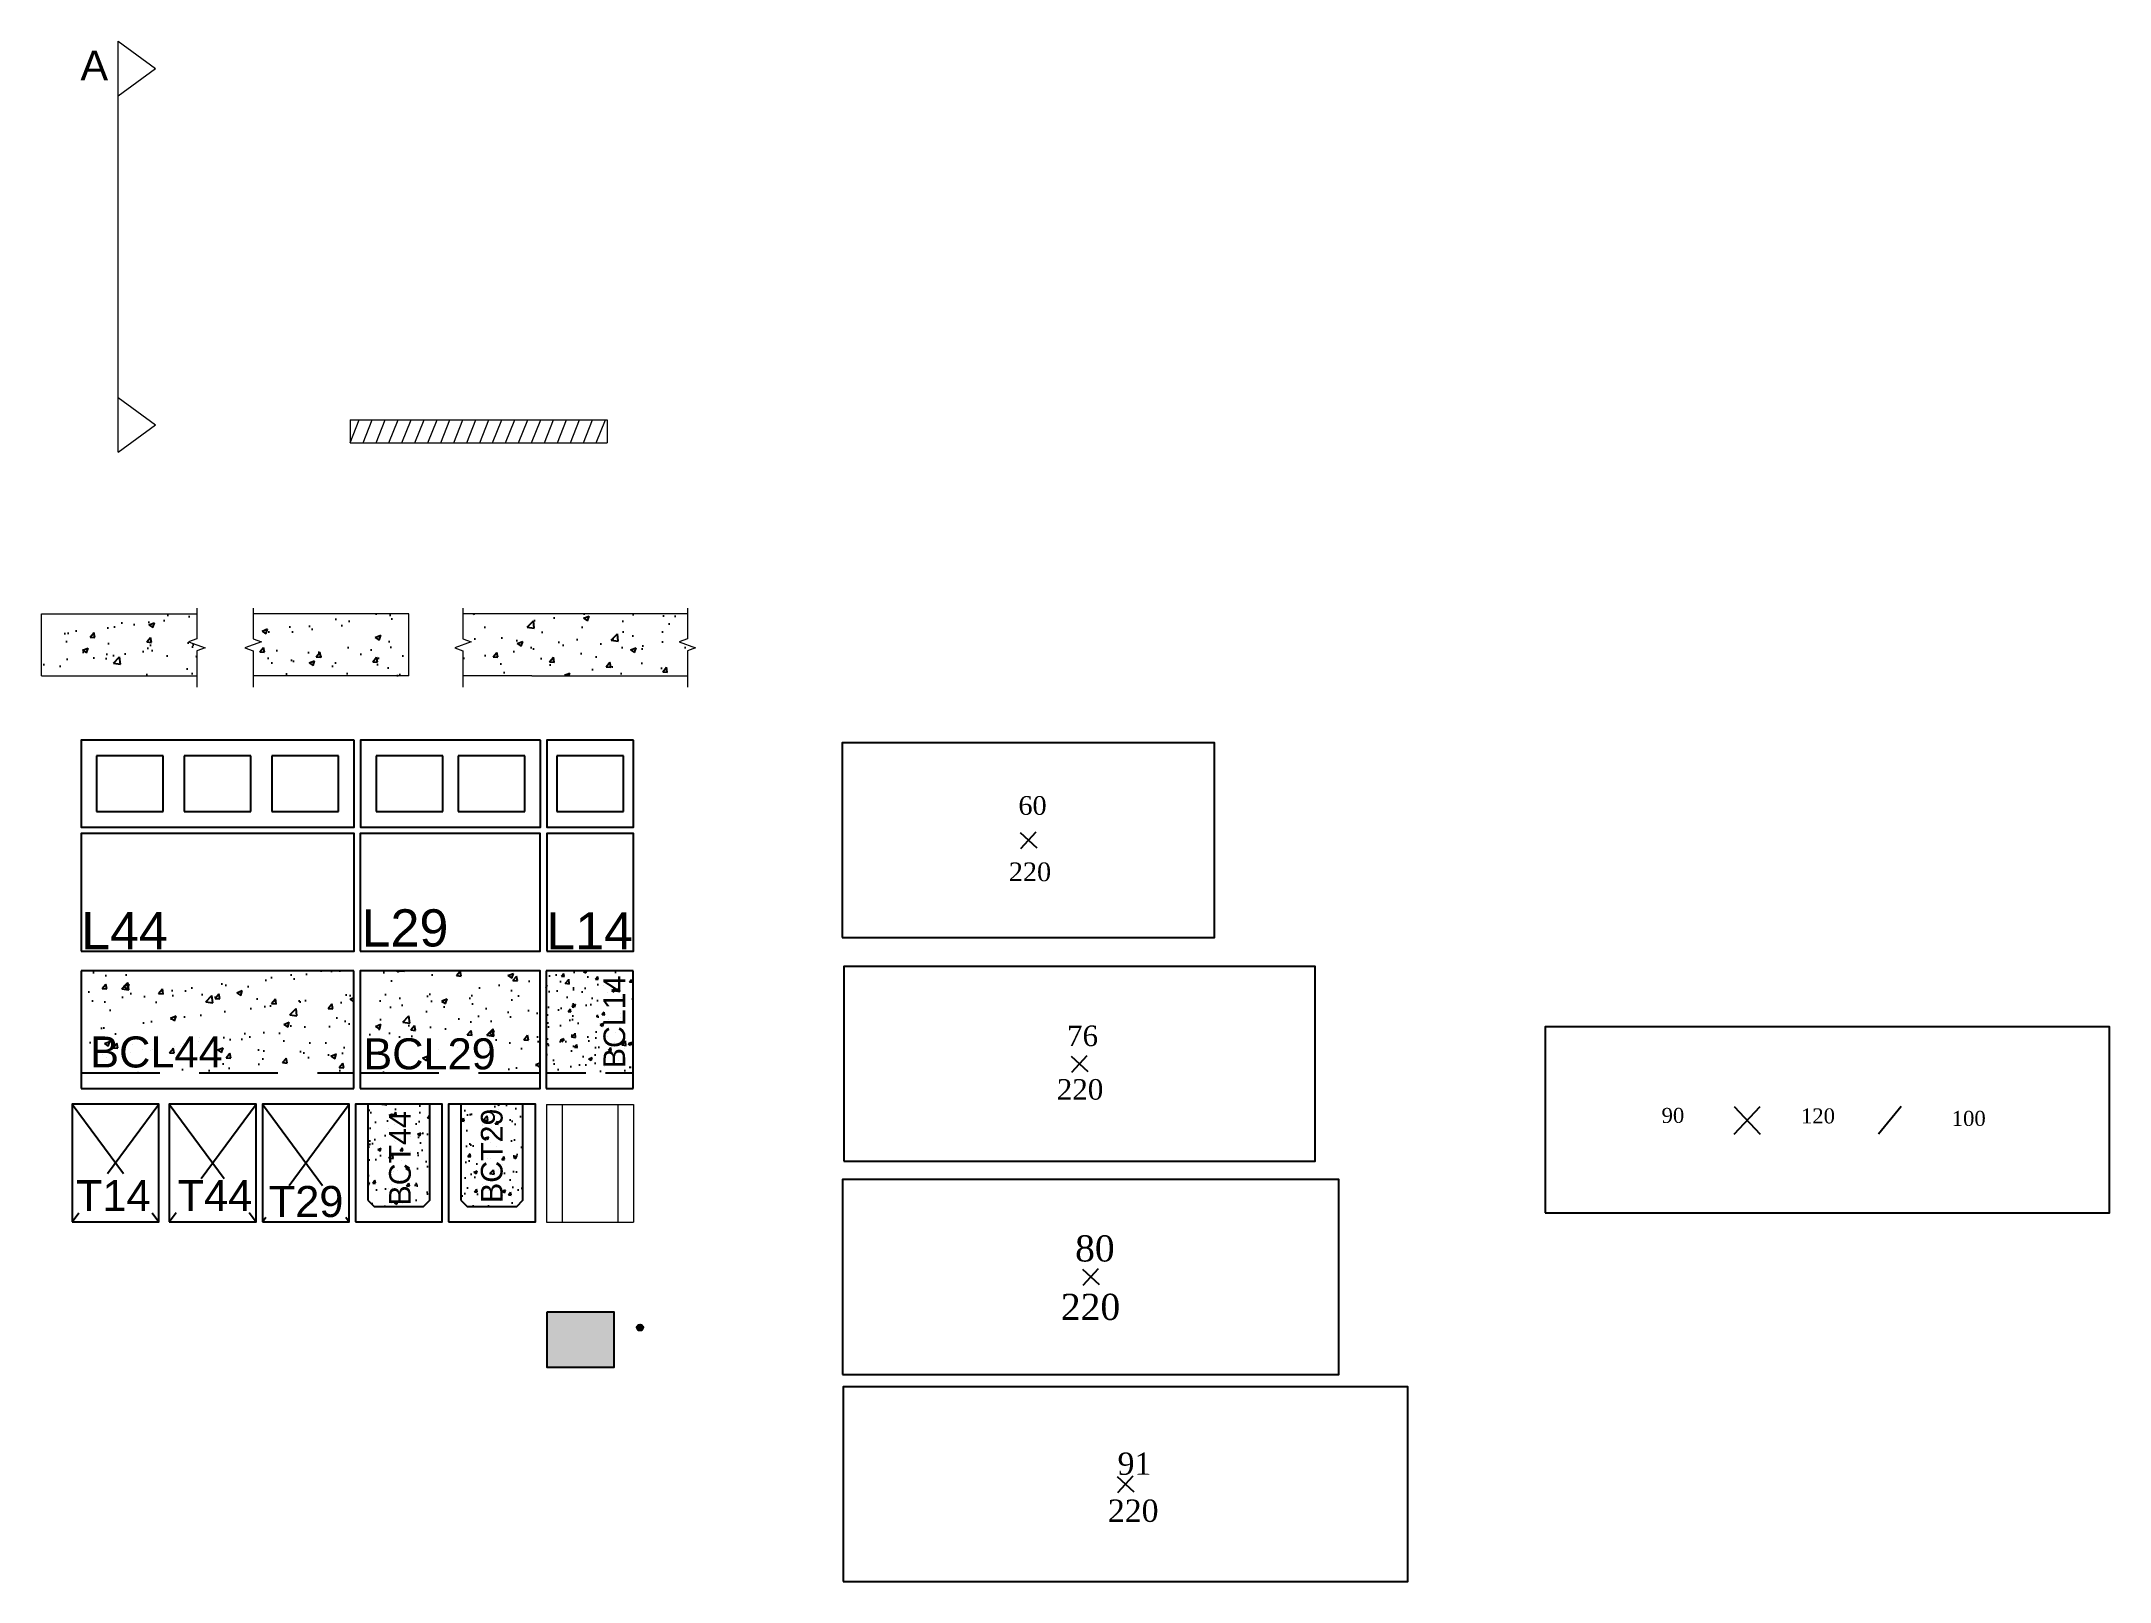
# Model space of a CAD drawing. Header units: millimetres. Extents: x 69 to 3818, y 16 to 1936.
# Drawn here: x 3484.3 to 3817.7, y 1687.9 to 1936.3 of the extents above.
import ezdxf
from ezdxf.enums import TextEntityAlignment as Align

# ---------------------------------------------------------------- set-up
doc = ezdxf.new("R2010")
doc.units = ezdxf.units.MM
doc.linetypes.add('DASHED', pattern=[19.05, 12.7, -6.35])
for name, color, linetype in [('1', 1, 'Continuous'), ('2', 2, 'Continuous'), ('3', 3, 'Continuous'), ('30', 30, 'Continuous'), ('40', 40, 'Continuous'), ('5', 5, 'Continuous'), ('corte', 4, 'Continuous'), ('ferro', 2, 'Continuous'), ('laje', 5, 'Continuous')]:
    doc.layers.add(name, color=color, linetype=linetype)
doc.styles.add('ModeloPython', font='times.ttf', dxfattribs={"height": 10})
doc.styles.get("Standard").update_dxf_attribs({"font": 'arial.ttf'})
pattern_1 = [(50, (-3565.8016, -1875.102), (9.109233, -0.796954), [0.9525, -10.4775]), (355, (-3565.802, -1875.102), (-1.76217, 9.552842), [0.762, -8.38203]), (100.45144, (-3565.0425, -1875.168), (7.347062, 8.755888), [0.8095, -8.904512]), (46.1842, (-3565.802, -1872.562), (13.553952, -2.102116), [1.42875, -15.71625]), (96.63556, (-3564.672, -1872.737), (11.870207, 12.371306), [1.21425, -13.35678]), (351.18415, (-3565.802, -1872.562), (11.870207, 12.371306), [1.143, -12.572987]), (21, (-3564.5316, -1873.197), (7.58072, -5.11326), [0.9525, -10.4775]), (326, (-3564.532, -1873.197), (3.090101, 9.209398), [0.762, -8.382]), (71.45144, (-3563.9, -1873.623), (10.670821, 4.096138), [0.8095, -8.904497]), (37.5, (-3565.8016, -1875.1016), (0.1544302, 4.227752), [0, -8.2804, 0, -8.509, 0, -8.41375]), (7.5, (-3565.8016, -1875.1016), (3.340983, 5.0090287), [0, -4.8514, 0, -8.0899, 0, -3.20675]), (327.5, (-3568.6337, -1875.1016), (6.7795298, -0.2864372), [0, -3.175, 0, -9.906, 0, -13.1445]), (317.5, (-3569.9037, -1875.1016), (7.406459, 1.2713246), [0, -4.1275, 0, -6.5786, 0, -9.3345])]

# ---------------------------------------------------------------- blocks, each defined once
blk = doc.blocks.new('*U21')
for p, q in [((28.66, 1.23), (31.34, -1.23)), ((28.77, -1.34), (31.23, 1.34))]:
    blk.add_line(p, q)
at = {"layer": '3'}
blk.add_lwpolyline([(0, -15.71), (60, -15.71), (60, 15.71), (0, 15.71)], close=True, dxfattribs=at)
at = {"style": 'ModeloPython'}
for tag, p in [('LARGURA', (30.66, 4.08)), ('ALTURA', (30.25, -6.62))]:
    blk.add_attdef(tag, text='', height=3.01, dxfattribs=at).set_placement(p, align=Align.CENTER)
blk = doc.blocks.new('*U20')
for p, q in [((36.66, 1.23), (39.34, -1.23)), ((36.77, -1.34), (39.23, 1.34))]:
    blk.add_line(p, q)
at = {"layer": '3'}
blk.add_lwpolyline([(0, -15.71), (76, -15.71), (76, 15.71), (0, 15.71)], close=True, dxfattribs=at)
at = {"style": 'ModeloPython'}
for tag, p in [('LARGURA', (38.5, 2.87)), ('ALTURA', (38.1, -5.77))]:
    blk.add_attdef(tag, text='', height=3.31, dxfattribs=at).set_placement(p, align=Align.CENTER)
blk = doc.blocks.new('*U22')
for p, q in [((38.66, 1.23), (41.34, -1.23)), ((38.77, -1.34), (41.23, 1.34))]:
    blk.add_line(p, q)
at = {"layer": '3'}
blk.add_lwpolyline([(0, -15.71), (80, -15.71), (80, 15.71), (0, 15.71)], close=True, dxfattribs=at)
at = {"style": 'ModeloPython'}
for tag, p in [('LARGURA', (40.67, 2.49)), ('ALTURA', (39.97, -6.94))]:
    blk.add_attdef(tag, text='', height=4.22, dxfattribs=at).set_placement(p, align=Align.CENTER)
blk = doc.blocks.new('*U23')
for p, q in [((44.16, 1.23), (46.84, -1.23)), ((44.27, -1.34), (46.73, 1.34))]:
    blk.add_line(p, q)
at = {"layer": '3'}
blk.add_lwpolyline([(0, -15.71), (91, -15.71), (91, 15.71), (0, 15.71)], close=True, dxfattribs=at)
at = {"style": 'ModeloPython'}
for tag, p in [('LARGURA', (46.94, 1.52)), ('ALTURA', (46.74, -6.07))]:
    blk.add_attdef(tag, text='', height=3.6, dxfattribs=at).set_placement(p, align=Align.CENTER)
blk = doc.blocks.new('Janela')
for p, q in [((30.47, 2.15), (34.68, -2.32)), ((30.47, -2.32), (34.68, 2.15)), ((57.4, 2.15), (53.76, -2.32))]:
    blk.add_line(p, q)
at = {"layer": '3'}
blk.add_lwpolyline([(0, -15), (91, -15), (91, 15), (0, 15)], close=True, dxfattribs=at)
at = {"style": 'ModeloPython'}
for tag, p in [('LARGURA', (20.61, -0.5)), ('ALTURA', (43.99, -0.58)), ('PEITORIL', (68.29, -0.98))]:
    blk.add_attdef(tag, text='', height=2.42, dxfattribs=at).set_placement(p, align=Align.CENTER)
blk = doc.blocks.new('*U36')
at = {"layer": '5', "color": 0, "linetype": 'Continuous'}
blk.add_lwpolyline([(0, 0), (44, 0), (44, 19), (0, 19), (0, 0)], dxfattribs=at)
blk.add_text('L44', height=6, dxfattribs=at).set_placement((0.01, 0.32))
blk = doc.blocks.new('*U27')
at = {"layer": '5', "color": 0, "linetype": 'Continuous'}
blk.add_lwpolyline([(0, 0), (29, 0), (29, 19), (0, 19), (0, 0)], dxfattribs=at)
blk.add_text('L29', height=6, dxfattribs=at).set_placement((0.22, 0.75))
blk = doc.blocks.new('*U28')
at = {"layer": '5', "color": 0, "linetype": 'Continuous'}
blk.add_lwpolyline([(0, 0), (14, 0), (14, 19), (0, 19), (0, 0)], dxfattribs=at)
blk.add_text('L14', height=6, dxfattribs=at).set_placement((-0.07, 0.27))
blk = doc.blocks.new('*U45')
at = {"layer": '1'}
h = blk.add_hatch(dxfattribs=at)
h.set_pattern_fill('AR-CONC', color=256, scale=0.05)
h.set_pattern_definition([(50, (-2824.131, -1500.7), (9.109233, -0.796954), [0.9525, -10.4775]), (355, (-2824.131, -1500.7), (-1.76217, 9.552842), [0.762, -8.38203]), (100.45144, (-2823.372, -1500.7665), (7.347062, 8.755888), [0.8095, -8.904512]), (46.1842, (-2824.131, -1498.16), (13.553952, -2.102116), [1.42875, -15.71625]), (96.63556, (-2823.002, -1498.335), (11.870207, 12.371306), [1.21425, -13.35678]), (351.18415, (-2824.131, -1498.16), (11.870207, 12.371306), [1.143, -12.572987]), (21, (-2822.861, -1498.795), (7.58072, -5.11326), [0.9525, -10.4775]), (326, (-2822.861, -1498.795), (3.090101, 9.209398), [0.762, -8.382]), (71.45144, (-2822.229, -1499.221), (10.67082, 4.096138), [0.8095, -8.904497]), (37.5, (-2824.1312, -1500.7), (0.15443, 4.227752), [0, -8.2804, 0, -8.509, 0, -8.41375]), (7.5, (-2824.131, -1500.7), (3.340983, 5.009029), [0, -4.8514, 0, -8.0899, 0, -3.20675]), (327.5, (-2826.9633, -1500.7), (6.7795298, -0.2864372), [0, -3.175, 0, -9.906, 0, -13.1445]), (317.5, (-2828.233, -1500.7), (7.406459, 1.271325), [0, -4.1275, 0, -6.5786, 0, -9.3345])])
h.paths.add_polyline_path([(0, 19), (0, 2.5), (29, 2.5), (29, 19)])
h.paths.add_polyline_path([(-0.8, 1.72), (23.15, 1.72), (23.15, 9.47), (-0.8, 9.47)], flags=9)
at = {"layer": '5', "color": 0, "linetype": 'DASHED'}
blk.add_line((0, 2.5), (29, 2.5), dxfattribs=at)
at = {"layer": '5', "color": 0, "linetype": 'Continuous'}
blk.add_lwpolyline([(0, 0), (29, 0), (29, 19), (0, 19), (0, 0)], dxfattribs=at)
at = {"layer": '5', "linetype": 'Continuous'}
blk.add_text('BCL29', height=5, dxfattribs=at).set_placement((0.5, 3.09))
blk = doc.blocks.new('*U46')
at = {"layer": '1'}
h = blk.add_hatch(dxfattribs=at)
h.set_pattern_fill('AR-CONC', color=256, scale=0.03)
h.set_pattern_definition([(50, (-1, 0), (5.4655, -0.4782), [0.5715, -6.2865]), (355, (-1, 0), (-1.0573, 5.7317), [0.4572, -5.0292]), (100.451, (-0.5445, -0.04), (4.4082, 5.2535), [0.4857, -5.3427]), (46.184, (-1, 1.524), (8.1324, -1.2613), [0.8572, -9.4297]), (96.636, (-0.322, 1.419), (7.122, 7.4228), [0.7286, -8.014]), (351.184, (-1, 1.524), (7.122, 7.4228), [0.6858, -7.5438]), (21, (-0.238, 1.143), (4.5484, -3.06796), [0.5715, -6.2865]), (326, (-0.238, 1.143), (1.854, 5.5256), [0.4572, -5.0292]), (71.451, (0.141, 0.8873), (6.4025, 2.4577), [0.4857, -5.3427]), (37.5, (-1, 0), (0.09266, 2.53665), [0, -4.96824, 0, -5.1054, 0, -5.04825]), (7.5, (-1, 0), (2.0046, 3.00542), [0, -2.91084, 0, -4.85394, 0, -1.92405]), (327.5, (-2.6993, 0), (4.06772, -0.17186), [0, -1.905, 0, -5.9436, 0, -7.8867]), (317.5, (-3.4613, 0), (4.44388, 0.7628), [0, -2.4765, 0, -3.94716, 0, -5.6007])])
h.paths.add_polyline_path([(14, 19), (0, 19), (0, 2.5), (14, 2.5)])
h.paths.add_polyline_path([(13.67, 2.35), (13.67, 19.11), (8.25, 19.11), (8.25, 2.35)], flags=9)
at = {"layer": '5', "color": 0, "linetype": 'Continuous'}
for p, q in [((14, 19), (0, 19)), ((0, 19), (0, 0)), ((14, 0), (14, 19)), ((0, 0), (14, 0))]:
    blk.add_line(p, q, dxfattribs=at)
at = {"layer": '5', "color": 0, "linetype": 'DASHED', "ltscale": 0.5}
blk.add_line((0, 2.5), (14, 2.5), dxfattribs=at)
at = {"layer": '5', "linetype": 'Continuous'}
blk.add_text('BCL14', height=3.5, rotation=90, dxfattribs=at).set_placement((12.71, 3.26))
blk = doc.blocks.new('*U44')
at = {"layer": '1'}
h = blk.add_hatch(dxfattribs=at)
h.set_pattern_fill('AR-CONC', color=256, scale=0.05)
h.set_pattern_definition([(50, (-2882.992, -1493.234), (9.109233, -0.796954), [0.9525, -10.4775]), (355, (-2882.992, -1493.234), (-1.76217, 9.552842), [0.762, -8.38203]), (100.45144, (-2882.233, -1493.3), (7.347062, 8.755888), [0.8095, -8.904512]), (46.1842, (-2882.992, -1490.694), (13.553952, -2.102116), [1.42875, -15.71625]), (96.63556, (-2881.863, -1490.869), (11.870207, 12.371306), [1.21425, -13.35678]), (351.18415, (-2882.992, -1490.694), (11.870207, 12.371306), [1.143, -12.572987]), (21, (-2881.722, -1491.329), (7.58072, -5.11326), [0.9525, -10.4775]), (326, (-2881.722, -1491.329), (3.090101, 9.209398), [0.762, -8.382]), (71.45144, (-2881.0905, -1491.755), (10.67082, 4.096138), [0.8095, -8.904497]), (37.5, (-2882.9922, -1493.234), (0.1544302, 4.227752), [0, -8.2804, 0, -8.509, 0, -8.41375]), (7.5, (-2882.992, -1493.234), (3.340983, 5.009029), [0, -4.8514, 0, -8.0899, 0, -3.20675]), (327.5, (-2885.8243, -1493.234), (6.7795298, -0.2864372), [0, -3.175, 0, -9.906, 0, -13.1445]), (317.5, (-2887.0943, -1493.234), (7.406459, 1.271325), [0, -4.1275, 0, -6.5786, 0, -9.3345])])
h.paths.add_polyline_path([(0, 19), (0, 2.5), (44, 2.5), (44, 19)])
h.paths.add_polyline_path([(0.19, 2.01), (24.13, 2.01), (24.13, 9.77), (0.19, 9.77)], flags=9)
at = {"layer": '5', "color": 0, "linetype": 'Continuous'}
for p, q in [((44, 19), (0, 19)), ((0, 19), (0, 0)), ((44, 0), (44, 19)), ((0, 0), (44, 0))]:
    blk.add_line(p, q, dxfattribs=at)
at = {"layer": '5', "color": 0, "linetype": 'DASHED'}
blk.add_line((0, 2.5), (44, 2.5), dxfattribs=at)
at = {"layer": '5', "linetype": 'Continuous'}
blk.add_text('BCL44', height=5, dxfattribs=at).set_placement((1.48, 3.39))
blk = doc.blocks.new('*U47')
at = {"layer": '5', "color": 0, "linetype": 'Continuous'}
for p, q in [((0, 19), (8.84, 7)), ((5.16, 7), (14, 19)), ((0, 0), (1.11, 1.5)), ((12.89, 1.5), (14, 0))]:
    blk.add_line(p, q, dxfattribs=at)
blk.add_lwpolyline([(0, 0), (14, 0), (14, 19), (0, 19), (0, 0)], dxfattribs=at)
at = {"layer": '5', "linetype": 'Continuous'}
blk.add_text('T44', height=5, dxfattribs=at).set_placement((1.33, 1.73))
blk = doc.blocks.new('*U48')
at = {"layer": '5', "color": 0, "linetype": 'Continuous'}
for p, q in [((0, 19), (9.67, 5.88)), ((4.33, 5.88), (14, 19)), ((0, 0), (0.56, 0.76)), ((13.44, 0.76), (14, 0))]:
    blk.add_line(p, q, dxfattribs=at)
blk.add_lwpolyline([(0, 0), (14, 0), (14, 19), (0, 19), (0, 0)], dxfattribs=at)
at = {"layer": '5', "linetype": 'Continuous'}
blk.add_text('T29', height=5, dxfattribs=at).set_placement((1.03, 0.79))
blk = doc.blocks.new('*U49')
at = {"layer": '1'}
h = blk.add_hatch(dxfattribs=at)
h.set_pattern_fill('AR-CONC', color=256, scale=0.03)
h.set_pattern_definition([(50, (-2927.992, -1471.723), (5.46554, -0.4781726), [0.5715, -6.2865]), (355, (-2927.992, -1471.723), (-1.057303, 5.731705), [0.4572, -5.0292175]), (100.45144, (-2927.537, -1471.763), (4.408237, 5.2535326), [0.4857, -5.342707]), (46.1842, (-2927.992, -1470.199), (8.132371, -1.26127), [0.85725, -9.42975]), (96.63556, (-2927.3145, -1470.304), (7.122124, 7.422784), [0.72855, -8.014068]), (351.18415, (-2927.992, -1470.199), (7.122124, 7.422784), [0.6858, -7.543792]), (21, (-2927.23, -1470.58), (4.548432, -3.067956), [0.5715, -6.2865]), (326, (-2927.23, -1470.58), (1.854061, 5.525639), [0.4572, -5.0292]), (71.45144, (-2926.851, -1470.8356), (6.402493, 2.457683), [0.4857, -5.342698]), (37.5, (-2927.9922, -1471.723), (0.0926581, 2.5366512), [0, -4.96824, 0, -5.1054, 0, -5.04825]), (7.5, (-2927.9922, -1471.723), (2.0045899, 3.0054172), [0, -2.91084, 0, -4.85394, 0, -1.92405]), (327.5, (-2929.6915, -1471.723), (4.0677179, -0.1718623), [0, -1.905, 0, -5.9436, 0, -7.8867]), (317.5, (-2930.4535, -1471.723), (4.4438754, 0.7627947), [0, -2.4765, 0, -3.94716, 0, -5.6007])])
h.paths.add_polyline_path([(2, 3.5), (3, 2.5), (11, 2.5), (12, 3.5), (12, 19), (2, 19)])
h.paths.add_polyline_path([(9.89, 1.74), (9.89, 18.76), (4.46, 18.76), (4.46, 1.74)], flags=9)
at = {"layer": '2', "color": 0, "linetype": 'Continuous'}
for points in [[(0, 0), (14, 0), (14, 19), (0, 19), (0, 0)], [(0, 0), (14, 0), (14, 19), (0, 19), (0, 0)], [(2, 3.5), (3, 2.5), (11, 2.5), (12, 3.5), (12, 19), (2, 19), (2, 3.5)]]:
    blk.add_lwpolyline(points, dxfattribs=at)
at = {"layer": '5', "linetype": 'Continuous'}
blk.add_text('BCT44', height=3.5, rotation=90, dxfattribs=at).set_placement((8.92, 2.64))
blk = doc.blocks.new('*U50')
at = {"layer": '1'}
h = blk.add_hatch(dxfattribs=at)
h.set_pattern_fill('AR-CONC', color=256, scale=0.03)
h.set_pattern_definition([(50, (-2927.992, -1471.723), (5.46554, -0.4781726), [0.5715, -6.2865]), (355, (-2927.992, -1471.723), (-1.057303, 5.731705), [0.4572, -5.0292175]), (100.45144, (-2927.537, -1471.763), (4.408237, 5.2535326), [0.4857, -5.342707]), (46.1842, (-2927.992, -1470.199), (8.132371, -1.26127), [0.85725, -9.42975]), (96.63556, (-2927.3145, -1470.304), (7.122124, 7.422784), [0.72855, -8.014068]), (351.18415, (-2927.992, -1470.199), (7.122124, 7.422784), [0.6858, -7.543792]), (21, (-2927.23, -1470.58), (4.548432, -3.067956), [0.5715, -6.2865]), (326, (-2927.23, -1470.58), (1.854061, 5.525639), [0.4572, -5.0292]), (71.45144, (-2926.851, -1470.8356), (6.402493, 2.457683), [0.4857, -5.342698]), (37.5, (-2927.9922, -1471.723), (0.0926581, 2.5366512), [0, -4.96824, 0, -5.1054, 0, -5.04825]), (7.5, (-2927.9922, -1471.723), (2.0045899, 3.0054172), [0, -2.91084, 0, -4.85394, 0, -1.92405]), (327.5, (-2929.6915, -1471.723), (4.0677179, -0.1718623), [0, -1.905, 0, -5.9436, 0, -7.8867]), (317.5, (-2930.4535, -1471.723), (4.4438754, 0.7627947), [0, -2.4765, 0, -3.94716, 0, -5.6007])])
h.paths.add_polyline_path([(2, 3.5), (3, 2.5), (11, 2.5), (12, 3.5), (12, 19), (2, 19)])
h.paths.add_polyline_path([(9.68, 2.13), (9.68, 19.16), (4.25, 19.16), (4.25, 2.13)], flags=9)
at = {"layer": '2', "color": 0, "linetype": 'Continuous'}
for points in [[(0, 0), (14, 0), (14, 19), (0, 19), (0, 0)], [(0, 0), (14, 0), (14, 19), (0, 19), (0, 0)], [(2, 3.5), (3, 2.5), (11, 2.5), (12, 3.5), (12, 19), (2, 19), (2, 3.5)]]:
    blk.add_lwpolyline(points, dxfattribs=at)
at = {"layer": '5', "linetype": 'Continuous'}
blk.add_text('BCT29', height=3.5, rotation=90, dxfattribs=at).set_placement((8.72, 3.04))
blk = doc.blocks.new('B29')
at = {"layer": '5', "color": 0}
for p, q in [((13.25, 11.5), (2.5, 11.5)), ((2.5, 11.5), (2.5, 2.5)), ((13.25, 2.5), (13.25, 11.5)), ((26.5, 11.5), (15.75, 11.5)), ((15.75, 11.5), (15.75, 2.5)), ((26.5, 2.5), (26.5, 11.5)), ((2.5, 2.5), (13.25, 2.5)), ((15.75, 2.5), (26.5, 2.5))]:
    blk.add_line(p, q, dxfattribs=at)
blk.add_lwpolyline([(29, 14), (0, 14), (0, 0), (29, 0)], close=True, dxfattribs=at)
blk = doc.blocks.new('B44')
at = {"layer": '30', "color": 0}
for p, q in [((13.25, 11.5), (2.5, 11.5)), ((2.5, 11.5), (2.5, 2.5)), ((13.25, 2.5), (13.25, 11.5)), ((27.375, 11.5), (16.625, 11.5)), ((16.625, 11.5), (16.625, 2.5)), ((27.375, 2.5), (27.375, 11.5)), ((41.5, 11.5), (30.75, 11.5)), ((30.75, 11.5), (30.75, 2.5)), ((41.5, 2.5), (41.5, 11.5)), ((2.5, 2.5), (13.25, 2.5)), ((16.625, 2.5), (27.375, 2.5)), ((30.75, 2.5), (41.5, 2.5))]:
    blk.add_line(p, q, dxfattribs=at)
blk.add_lwpolyline([(44, 14), (0, 14), (0, 0), (44, 0)], close=True, dxfattribs=at)
blk = doc.blocks.new('B14')
at = {"layer": '40', "color": 0}
for p, q in [((12.37, 11.5), (1.62, 11.5)), ((1.62, 11.5), (1.62, 2.5)), ((12.37, 2.5), (12.37, 11.5)), ((1.62, 2.5), (12.37, 2.5))]:
    blk.add_line(p, q, dxfattribs=at)
blk.add_lwpolyline([(14, 14), (0, 14), (0, 0), (14, 0)], close=True, dxfattribs=at)
blk = doc.blocks.new('graute')
at = {"transparency": 33554534}
h = blk.add_hatch(color=256, dxfattribs=at)
h.dxf.hatch_style = 1
h.paths.add_polyline_path([(0, 9), (10.75, 9), (10.75, 0), (0, 0)])
blk.add_lwpolyline([(0, 9), (10.75, 9), (10.75, 0), (0, 0), (0, 9)])
at = {"lineweight": 5, "flags": 1}
blk.add_attdef('QUANTITATIVO', text='', height=0.647, dxfattribs=at).set_placement((14.55, 7.54), align=Align.CENTER)
blk = doc.blocks.new('*U42')
at = {"layer": '1'}
h = blk.add_hatch(dxfattribs=at)
h.set_pattern_fill('AR-CONC', color=256, scale=0.05)
h.set_pattern_definition(pattern_1)
h.paths.add_polyline_path([(25.08, 10), (0, 10), (0, 0), (14, 0), (25.08, 0), (25.08, 4), (26.41, 4.48), (23.74, 5.46), (25.08, 5.94)])
at = {"layer": '5', "lineweight": 5}
for p, q in [((0, 0), (0, 10)), ((0, 10), (25.08, 10)), ((0, 0), (25.08, 0))]:
    blk.add_line(p, q, dxfattribs=at)
at = {"layer": '5', "linetype": 'Continuous', "lineweight": 5}
blk.add_lwpolyline([(25.08, 10.9), (25.08, 5.94), (23.74, 5.46), (26.41, 4.48), (25.08, 4), (25.08, -1.84)], dxfattribs=at)
blk = doc.blocks.new('LajeEsq')
at = {"layer": '1'}
h = blk.add_hatch(dxfattribs=at)
h.set_pattern_fill('AR-CONC', color=256, scale=0.05)
h.set_pattern_definition(pattern_1)
h.paths.add_polyline_path([(-11.08, 10), (14, 10), (14, 0), (0, 0), (-11.08, 0), (-11.08, 4), (-12.41, 4.48), (-9.74, 5.46), (-11.08, 5.94)])
at = {"layer": '5', "lineweight": 5}
for p, q in [((14, 10), (-11.08, 10)), ((14, 0), (14, 10)), ((14, 0), (-11.08, 0))]:
    blk.add_line(p, q, dxfattribs=at)
at = {"layer": '5', "linetype": 'Continuous', "lineweight": 5}
blk.add_lwpolyline([(-11.08, 10.9), (-11.08, 5.94), (-9.74, 5.46), (-12.41, 4.48), (-11.08, 4), (-11.08, -1.84)], dxfattribs=at)
blk = doc.blocks.new('Laje')
at = {"layer": '1'}
h = blk.add_hatch(dxfattribs=at)
h.set_pattern_fill('AR-CONC', color=256, scale=0.05)
h.set_pattern_definition([(50, (-3644.8414, -1875.102), (9.109233, -0.796954), [0.9525, -10.4775]), (355, (-3644.841, -1875.102), (-1.762171, 9.552842), [0.762, -8.38203]), (100.45144, (-3644.082, -1875.168), (7.347062, 8.755888), [0.8095, -8.904512]), (46.1842, (-3644.841, -1872.562), (13.553952, -2.102116), [1.42875, -15.71625]), (96.63556, (-3643.712, -1872.737), (11.870207, 12.371306), [1.21425, -13.35678]), (351.18415, (-3644.841, -1872.562), (11.870207, 12.371306), [1.143, -12.572987]), (21, (-3643.5714, -1873.197), (7.58072, -5.11326), [0.9525, -10.4775]), (326, (-3643.571, -1873.197), (3.090101, 9.209398), [0.762, -8.382]), (71.45144, (-3642.94, -1873.623), (10.670821, 4.096138), [0.8095, -8.904497]), (37.5, (-3644.8414, -1875.1016), (0.1544302, 4.227752), [0, -8.2804, 0, -8.509, 0, -8.41375]), (7.5, (-3644.8414, -1875.1016), (3.340983, 5.0090287), [0, -4.8514, 0, -8.0899, 0, -3.20675]), (327.5, (-3647.6735, -1875.1016), (6.7795298, -0.2864372), [0, -3.175, 0, -9.906, 0, -13.1445]), (317.5, (-3648.9435, -1875.1016), (7.406459, 1.2713246), [0, -4.1275, 0, -6.5786, 0, -9.3345])])
h.paths.add_polyline_path([(25.08, 10), (-11.08, 10), (-11.08, 5.94), (-9.74, 5.46), (-12.41, 4.48), (-11.08, 4), (-11.08, 0), (0, 0), (14, 0), (25.08, 0), (25.08, 4), (26.41, 4.48), (23.74, 5.46), (25.08, 5.94)])
at = {"layer": '5', "lineweight": 5}
for p, q in [((25.08, 10), (-11.08, 10)), ((0, 0), (-11.08, 0)), ((0, 0), (25.08, 0))]:
    blk.add_line(p, q, dxfattribs=at)
at = {"layer": '5', "linetype": 'Continuous', "lineweight": 5}
for points in [[(-11.08, 10.9), (-11.08, 5.94), (-9.74, 5.46), (-12.41, 4.48), (-11.08, 4), (-11.08, -1.84)], [(25.08, 10.9), (25.08, 5.94), (23.74, 5.46), (26.41, 4.48), (25.08, 4), (25.08, -1.84)]]:
    blk.add_lwpolyline(points, dxfattribs=at)
blk = doc.blocks.new('ferro')
at = {"transparency": 33554534}
h = blk.add_hatch(color=256, dxfattribs=at)
h.dxf.hatch_style = 1
edge = h.paths.add_edge_path()
edge.add_arc((0, 0), 0.5, 0, 360)
blk.add_circle((0, 0), 0.5)
at = {"style": 'ModeloPython', "flags": 1}
for tag, p in [('BARRA', (0.77, 0.34)), ('BITOLA', (0.78, 0.23)), ('COMPRIMENTO', (0.99, 0.13)), ('QUANTITATIVO', (1, 0))]:
    blk.add_attdef(tag, text='', height=0.0735, dxfattribs=at).set_placement(p, align=Align.CENTER)
blk = doc.blocks.new('T14')
at = {"layer": '5', "color": 0, "linetype": 'Continuous'}
for p, q in [((0, 19), (8.27, 7.78)), ((5.73, 7.78), (14, 19)), ((0, 0), (1.08, 1.46)), ((12.92, 1.46), (14, 0))]:
    blk.add_line(p, q, dxfattribs=at)
blk.add_lwpolyline([(0, 0), (14, 0), (14, 19), (0, 19), (0, 0)], dxfattribs=at)
at = {"layer": '5', "linetype": 'Continuous'}
blk.add_text('T14', height=5, dxfattribs=at).set_placement((0.62, 1.73))
blk = doc.blocks.new('Bcorte')
at = {"lineweight": 5}
for p, q in [((0, 19), (14, 19)), ((0, 19), (0, 0)), ((2.5, 19), (2.5, 0)), ((11.5, 19), (11.5, 0)), ((14, 19), (14, 0)), ((0, 0), (14, 0))]:
    blk.add_line(p, q, dxfattribs=at)
blk = doc.blocks.new('corte')
at = {"layer": 'corte', "lineweight": 5}
for p, q in [((0, -33.13), (0, 33.13)), ((0, 33.13), (6.04, 28.72)), ((0, 24.31), (6.04, 28.72)), ((0, -24.31), (6.04, -28.72)), ((0, -33.13), (6.04, -28.72))]:
    blk.add_line(p, q, dxfattribs=at)
at = {"lineweight": 5}
blk.add_attdef('CORTE', text='', height=4.8, dxfattribs=at).set_placement((-3.83, 26.83), align=Align.CENTER)
at = {"lineweight": 5, "flags": 1}
blk.add_attdef('LAJE', text='', height=4.8, dxfattribs=at).set_placement((-0.01, -2.38), align=Align.RIGHT)
blk = doc.blocks.new('ferroHorizontal')
at = {"layer": 'ferro', "lineweight": 5}
for p, q in [((0, 3.69), (41.46, 3.69)), ((0, 3.69), (0, 0)), ((0, 0), (1.48, 3.69)), ((2.09, 0), (3.56, 3.69)), ((4.18, 0), (5.65, 3.69)), ((6.27, 0), (7.74, 3.69)), ((8.36, 0), (9.83, 3.69)), ((10.44, 0), (11.92, 3.69)), ((12.53, 0), (14.01, 3.69)), ((14.62, 0), (16.1, 3.69)), ((16.71, 0), (18.19, 3.69)), ((18.8, 0), (20.28, 3.69)), ((20.89, 0), (22.36, 3.69)), ((22.98, 0), (24.45, 3.69)), ((25.07, 0), (26.54, 3.69)), ((27.16, 0), (28.63, 3.69)), ((29.24, 0), (30.72, 3.69)), ((31.33, 0), (32.81, 3.69)), ((33.42, 0), (34.9, 3.69)), ((35.51, 0), (36.99, 3.69)), ((37.6, 0), (39.08, 3.69)), ((39.69, 0), (41.16, 3.69)), ((41.46, 3.69), (41.46, 0)), ((0, 0), (41.46, 0))]:
    blk.add_line(p, q, dxfattribs=at)
at = {"lineweight": 5, "flags": 1}
for tag, p in [('BARRAS', (3.26, -3.17)), ('QUANTITATIVO', (3.11, -6.8)), ('ALTURA', (3.2, -5.61)), ('COMPRIMENTO', (3.23, -4.33))]:
    blk.add_attdef(tag, p, '', height=0.9, dxfattribs=at)
blk.add_attdef('BITOLA', text='', height=1.36, dxfattribs=at).set_placement((6.63, -1.81), align=Align.CENTER)

msp = doc.modelspace()

# ---------------------------------------------------------------- block references
at = {"lineweight": 5}
msp.add_blockref('corte', (3496.71, 1903.14), dxfattribs=at).add_auto_attribs({'CORTE': 'A'})
for name, p in [('LajeEsq', (3529.58, 1833.96)), ('Laje', (3563.39, 1833.96)), ('T14', (3489.3, 1745.88)), ('Bcorte', (3565.79, 1745.83)), ('ferro', (3580.85, 1728.84))]:
    msp.add_blockref(name, p, dxfattribs=at)
for name, p in [('B44', (3490.75, 1809.54)), ('B29', (3535.8, 1809.54)), ('B14', (3565.8, 1809.54)), ('*U36', (3490.75, 1789.54)), ('*U27', (3535.75, 1789.54)), ('*U28', (3565.8, 1789.54)), ('*U44', (3490.74, 1767.39)), ('*U45', (3535.74, 1767.39)), ('*U46', (3565.74, 1767.39)), ('*U47', (3504.97, 1745.88)), ('*U48', (3519.97, 1745.88)), ('*U49', (3534.97, 1745.88)), ('*U50', (3549.97, 1745.88))]:
    msp.add_blockref(name, p)
for name, p, values in [('*U21', (3613.45, 1807.45), {'LARGURA': '60', 'ALTURA': '220'}), ('*U20', (3613.67, 1771.36), {'LARGURA': '76', 'ALTURA': '220'}), ('*U22', (3613.49, 1737), {'ALTURA': '220', 'LARGURA': '80'}), ('*U23', (3613.6, 1703.57), {'LARGURA': '91', 'ALTURA': '220'})]:
    msp.add_blockref(name, p).add_auto_attribs(values)
at = {"color": 0}
msp.add_blockref('Janela', (3726.72, 1762.34), dxfattribs=at).add_auto_attribs({'LARGURA': '90', 'ALTURA': '120', 'PEITORIL': '100'})
msp.add_blockref('graute', (3565.89, 1722.4), dxfattribs=at)
at = {"layer": 'laje', "lineweight": 5}
for name, p in [('ferroHorizontal', (3534.11, 1871.53)), ('*U42', (3484.35, 1833.96))]:
    msp.add_blockref(name, p, dxfattribs=at)

doc.saveas('drawing.dxf')
